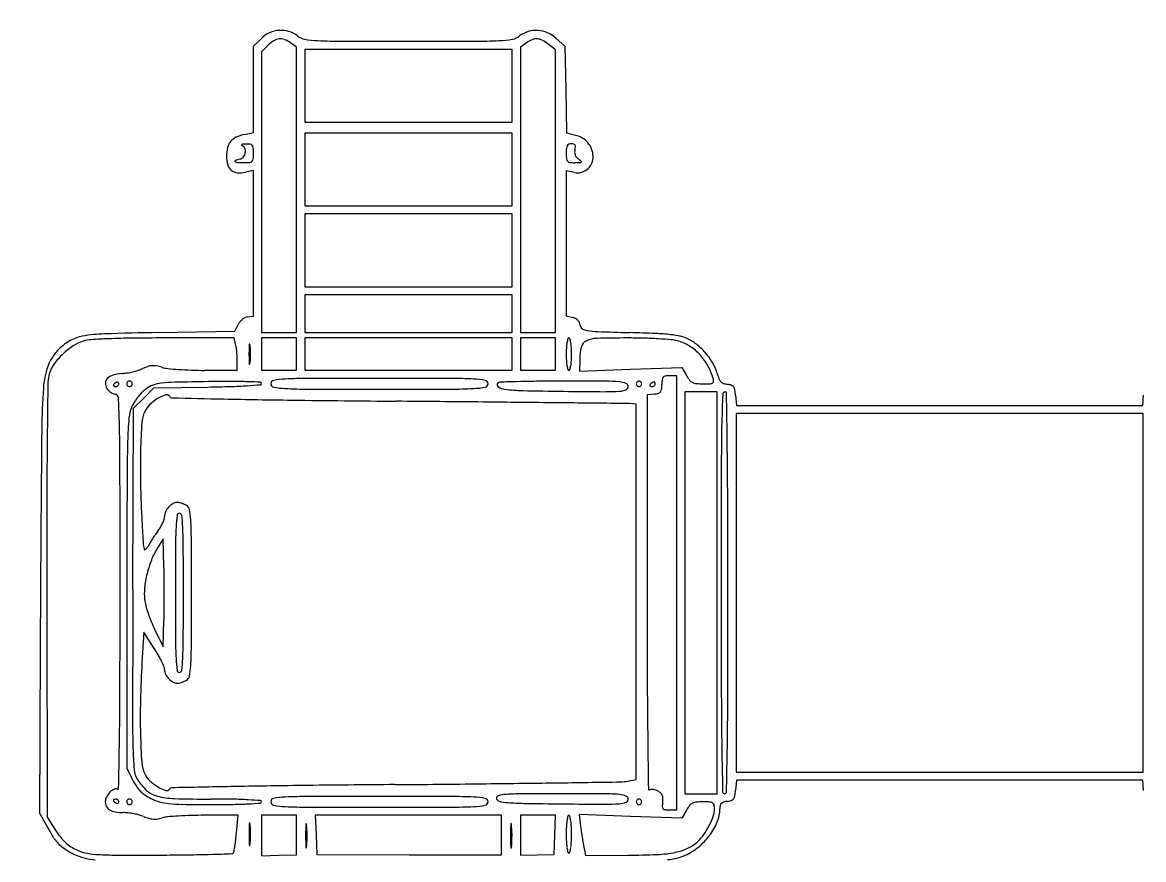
# Model space of a CAD drawing. Header units: metres. Extents: x -22 to 82, y -7 to 32.
# Drawn here: x 3.836 to 5.595, y 27.571 to 28.884 of the extents above; entities that cross this region are included whole.
import ezdxf

# ---------------------------------------------------------------- set-up
doc = ezdxf.new("R2010")
doc.units = ezdxf.units.M
doc.header["$LTSCALE"] = 2
doc.header["$MEASUREMENT"] = 0
doc.layers.add('ZSILUETAEDIFICIO', color=253, linetype='CONTINUOUS')
doc.layers.add('ZVEREDA', color=253, linetype='CONTINUOUS')

msp = doc.modelspace()

# ---------------------------------------------------------------- hatches: boundary and pattern name
at = {"layer": 'ZVEREDA'}
h = msp.add_hatch(dxfattribs=at)
h.set_pattern_fill('AR-SAND', color=256, scale=0.08)
h.set_pattern_definition([(37.5, (100.32176, 117.4582), (-0.00503947, 0.1541459), [0, -0.1216, 0, -0.136, 0, -0.13]), (7.5, (100.32176, 117.4582), (0.14158214, 0.22577169), [0, -0.0656, 0, -0.1096, 0, -0.042]), (327.5, (100.22336, 117.4582), (0.24913135, 0.00045272), [0, -0.04, 0, -0.144, 0, -0.188]), (317.5, (100.22336, 117.4582), (0.24049013, 0.07021405), [0, -0.02, 0, -0.0944, 0, -0.108])])
h.paths.add_polyline_path([(31.4583, 30.1), (-5.5805, 30.142), (-5.4962, 24.7096), (0.5054, 24.7146), (0.5054, 23.0251), (2.9054, 23.0251), (2.9058, 24.7146), (7.7058, 24.7146), (7.7058, 23.0252), (10.1053, 23.0252), (10.1058, 24.7146), (12.5056, 24.7146), (14.9058, 24.7146), (14.9058, 23.0251), (17.3055, 23.0251), (17.3059, 24.7146), (22.1055, 24.6346), (22.1055, 23.0246), (24.505, 23.0246), (24.505, 24.6341), (31.4583, 24.6146), (29.3056, 24.6146), (29.3056, 20.6109), (30.5057, 20.6133), (30.5057, 24.6146), (31.4583, 24.6146)])
h.paths.add_polyline_path([(3.275, 29.8475), (21.8512, 29.8475), (21.8512, 26.263), (3.275, 26.263)], flags=16)
edge = h.paths.add_edge_path(flags=0)
edge.add_line((4.1908, 28.4533), (4.1918, 28.4533))
edge.add_arc((4.0309, 28.4787), 0.1629, 351.0385, 357.366)
edge.add_arc((4.1126, 28.475), 0.0811, 344.5372, 357.3661, ccw=False)
edge = h.paths.add_edge_path(flags=0)
edge.add_arc((4.1295, 28.4836), 0.0424, 8.4462, 17.0428)
edge.add_arc((4.0485, 28.4688), 0.1245, 3.3255, 12.6571, ccw=False)
edge.add_arc((4.0097, 28.4665), 0.1634, 3.3255, 5.868)
edge.add_arc((4.0245, 28.468), 0.1486, 5.8679, 8.4462)
edge = h.paths.add_edge_path(flags=0)
edge.add_arc((4.1876, 27.7105), 0.00551, 0, 44.6492, ccw=False)
edge.add_line((4.1931, 27.7105), (4.1932, 27.7106))
edge.add_arc((4.0831, 27.7214), 0.1106, 354.3758, 357.7808)
edge.add_arc((4.0835, 27.7271), 0.1106, 354.846, 363.6004)
edge.add_arc((4.2651, 27.7157), 0.0736, 165.5855, 181.0366)
edge = h.paths.add_edge_path(flags=0)
edge.add_ellipse((4.1558, 27.5523), major_axis=(-0.0049, 0.5517), ratio=0.076457, start_angle=264.4117, end_angle=281.9146, ccw=False)
edge.add_arc((-177.0033, 27.2461), 181.2018, 0, 0.079936, ccw=False)
edge.add_line((4.1985, 27.2461), (4.2105, 27.659))
edge.add_ellipse((4.1869, 27.7778), major_axis=(0.0158, -0.1078), ratio=0.516109, start_angle=337.0553, end_angle=345.8043, ccw=False)
edge = h.paths.add_edge_path(flags=0)
edge.add_arc((387.038, 26.5735), 383.1771, 179.79628, 179.822716, ccw=False)
edge.add_arc((63.4766, 27.7239), 59.6136, 179.624227, 179.79628, ccw=False)
edge.add_arc((107.9127, 27.4325), 104.0507, 179.489221, 179.624227, ccw=False)
edge.add_arc((4.9088, 28.3258), 1.0432, 173.5744, 178.1176, ccw=False)
edge.add_arc((3.942, 28.4364), 0.0701, 136.944, 174.9431, ccw=False)
edge.add_arc((3.9396, 28.4449), 0.0627, 98.5726, 141.1717, ccw=False)
edge.add_arc((3.9718, 28.2741), 0.2365, 91.7834, 100.1162, ccw=False)
edge.add_arc((4.1614, 22.1858), 6.3277, 91.01273, 91.78342, ccw=False)
edge.add_line((4.0495, 28.5126), (4.1692, 28.5147))
edge.add_line((4.1692, 28.5147), (4.1798, 28.5304))
edge.add_arc((4.1908, 28.5249), 0.0124, 51.761, 153.6132, ccw=False)
edge.add_line((4.1985, 28.5347), (4.1985, 28.5364))
edge.add_arc((4.1933, 28.5159), 0.0211, 75.9141, 183.0668)
edge.add_line((4.1722, 28.5147), (4.0495, 28.5126))
edge.add_arc((4.1614, 22.1858), 6.3277, 91.01273, 91.78342)
edge.add_arc((3.9718, 28.2741), 0.2365, 91.7834, 100.1162)
edge.add_arc((3.9413, 28.4452), 0.0627, 100.1162, 120.5229)
edge.add_arc((3.9423, 28.4373), 0.0701, 117.9506, 158.4595)
edge.add_arc((4.0014, 28.4159), 0.133, 159.246, 175.8968)
edge.add_arc((4.9093, 28.3508), 1.0432, 175.8968, 179.4892)
edge.add_arc((107.9127, 27.4325), 104.0507, 179.489221, 179.624227)
edge.add_arc((63.4766, 27.7239), 59.6136, 179.624227, 179.79628)
edge.add_arc((387.038, 26.5735), 383.1771, 179.79628, 179.822716)
edge.add_line((3.8628, 27.7591), (3.8846, 27.7207))
edge.add_arc((3.9293, 27.7485), 0.0526, 211.8735, 222.0821)
edge.add_arc((3.9401, 27.7583), 0.0672, 222.0818, 230.2564)
edge.add_arc((3.9584, 27.7834), 0.0983, 231.4181, 254.9742)
edge.add_arc((3.9594, 27.7758), 0.0912, 253.174, 268.2173)
edge.add_arc((3.9686, 41.2492), 13.5646, 269.9489, 270.35325)
edge.add_arc((4.0495, 16.955), 10.7299, 89.50758, 89.98541, ccw=False)
edge.add_arc((4.1302, 27.5401), 0.1448, 64.1703, 85.4495, ccw=False)
edge.add_arc((4.1917, 27.6664), 0.00437, 1.4283, 68.3499, ccw=False)
edge.add_arc((4.1974, 27.677), 0.0106, 212.0429, 263.0773, ccw=False)
edge.add_arc((4.2006, 27.71), 0.0405, 231.8085, 252.485, ccw=False)
edge.add_arc((4.1618, 27.6626), 0.0209, 48.5314, 82.6306)
edge.add_arc((4.1193, 27.1331), 0.552, 85.311, 89.9948)
edge.add_arc((4.1184, 16.9552), 10.7299, 89.99478, 90.35325)
edge.add_arc((4.0738, 41.2495), 13.5646, 269.50474, 269.90909, ccw=False)
edge.add_arc((3.9566, 27.7766), 0.0912, 239.2648, 269.9489, ccw=False)
edge.add_arc((3.9401, 27.7583), 0.0672, 215.7669, 243.3781, ccw=False)
edge.add_line((3.8856, 27.719), (3.8628, 27.7591))
edge = h.paths.add_edge_path(flags=0)
edge.add_arc((3.9822, 27.7771), 0.00397, 57.0935, 128.0095, ccw=False)
edge.add_arc((3.9838, 27.7769), 0.00357, -36.3961, 80.5164, ccw=False)
edge.add_arc((3.985, 27.7756), 0.00181, 293.7972, 335.1241, ccw=False)
edge.add_arc((3.9849, 27.7759), 0.00219, 257.1682, 293.7965, ccw=False)
edge.add_arc((3.9855, 27.779), 0.00532, 238.2827, 257.1685, ccw=False)
edge.add_arc((3.9803, 27.7768), 0.00343, 99.0297, 315.498, ccw=False)
edge = h.paths.add_edge_path(flags=0)
edge.add_arc((4.0039, 27.7765), 0.0042, 179.5419, 270.4581)
edge.add_arc((4.0039, 27.7765), 0.0042, 269.35, 383.1232)
edge.add_arc((4.0039, 27.7767), 0.0042, 19.9641, 182.4789)
edge = h.paths.add_edge_path(flags=0)
edge.add_arc((3.9794, 28.4299), 0.000965, 125.0908, 237.6009)
edge.add_arc((3.996, 28.407), 0.0279, 127.8062, 268.779)
edge.add_line((3.9954, 28.3791), (4.0027, 28.3865))
edge.add_arc((4.1001, 28.3876), 0.0974, 166.3647, 180.7016, ccw=False)
edge.add_arc((3.9916, 28.42), 0.0168, 325.7976, 488.4775)
edge.add_arc((3.9953, 28.4523), 0.0238, 233.411, 272.5959)
edge.add_arc((3.987, 28.4251), 0.01, 20.1732, 145.4473)

# ---------------------------------------------------------------- linework, layer by layer
at = {"layer": 'ZSILUETAEDIFICIO'}
for p, q in [((4.1985, 28.847), (4.2109, 28.8594)), ((4.6732, 28.8594), (4.6871, 28.8471)), ((4.1985, 28.7793), (4.1985, 28.847)), ((4.2216, 28.8487), (4.2112, 28.8383)), ((4.2112, 28.8383), (4.2112, 28.6181)), ((4.2662, 28.8459), (4.2568, 28.8525)), ((4.2662, 28.6219), (4.2662, 28.8459)), ((4.4417, 28.8421), (4.2789, 28.8421)), ((4.2789, 28.8421), (4.2789, 28.785)), ((4.6046, 28.8421), (4.4417, 28.8421)), ((4.6046, 28.785), (4.6046, 28.8421)), ((4.6267, 28.8525), (4.6173, 28.8459)), ((4.6173, 28.8459), (4.6173, 28.6219)), ((4.6723, 28.8415), (4.6611, 28.8503)), ((4.6723, 28.6197), (4.6723, 28.8415)), ((4.6871, 28.8471), (4.6884, 28.7791)), ((4.2789, 28.785), (4.2789, 28.7279)), ((4.6046, 28.7279), (4.6046, 28.785)), ((4.1985, 28.7117), (4.1985, 28.7793)), ((4.6884, 28.7791), (4.6898, 28.7112)), ((4.2789, 28.7279), (4.4417, 28.7279)), ((4.4417, 28.7279), (4.6046, 28.7279)), ((4.1847, 28.7087), (4.1985, 28.7117)), ((4.4417, 28.711), (4.2789, 28.711)), ((4.2789, 28.711), (4.2789, 28.6539)), ((4.6046, 28.711), (4.4417, 28.711)), ((4.6046, 28.6539), (4.6046, 28.711)), ((4.6898, 28.7112), (4.7057, 28.7069)), ((4.1985, 28.6524), (4.1861, 28.6497)), ((4.1985, 28.5382), (4.1985, 28.6524)), ((4.2789, 28.6539), (4.2789, 28.5968)), ((4.6046, 28.5968), (4.6046, 28.6539)), ((4.702, 28.649), (4.6892, 28.6516)), ((4.6892, 28.6516), (4.6892, 28.5379)), ((4.2112, 28.6181), (4.2112, 28.398)), ((4.2662, 28.398), (4.2662, 28.6219)), ((4.6173, 28.6219), (4.6173, 28.398)), ((4.6723, 28.398), (4.6723, 28.6197)), ((4.2789, 28.5968), (4.4417, 28.5968)), ((4.4417, 28.5968), (4.6046, 28.5968)), ((4.4417, 28.5841), (4.2789, 28.5841)), ((4.2789, 28.5841), (4.2789, 28.527)), ((4.6046, 28.5841), (4.4417, 28.5841)), ((4.6046, 28.527), (4.6046, 28.5841)), ((4.1985, 28.4239), (4.1985, 28.5382)), ((4.6892, 28.5379), (4.6892, 28.4243)), ((4.2789, 28.527), (4.2789, 28.4699)), ((4.6046, 28.4699), (4.6046, 28.527)), ((4.2789, 28.4699), (4.4417, 28.4699)), ((4.4417, 28.4699), (4.6046, 28.4699)), ((4.4417, 28.4572), (4.2789, 28.4572)), ((4.2789, 28.4572), (4.2789, 28.4276)), ((4.6046, 28.4572), (4.4417, 28.4572)), ((4.6046, 28.4276), (4.6046, 28.4572)), ((4.1891, 28.4226), (4.1985, 28.4239)), ((4.2789, 28.4276), (4.2789, 28.398)), ((4.6046, 28.398), (4.6046, 28.4276)), ((4.6892, 28.4243), (4.6995, 28.4217)), ((4.0495, 28.398), (4.1692, 28.4001)), ((4.1692, 28.4001), (4.1744, 28.4107)), ((4.2112, 28.398), (4.2387, 28.398)), ((4.2387, 28.398), (4.2662, 28.398)), ((4.2789, 28.398), (4.4417, 28.398)), ((4.4417, 28.398), (4.6046, 28.398)), ((4.6173, 28.398), (4.6448, 28.398)), ((4.6448, 28.398), (4.6723, 28.398)), ((4.1679, 28.3895), (4.0578, 28.3895)), ((4.1704, 28.38), (4.1679, 28.3895)), ((4.2387, 28.3895), (4.2112, 28.3895)), ((4.2112, 28.3895), (4.2112, 28.3641)), ((4.2662, 28.3895), (4.2387, 28.3895)), ((4.2662, 28.3641), (4.2662, 28.3895)), ((4.4417, 28.3895), (4.2789, 28.3895)), ((4.2789, 28.3895), (4.2789, 28.3641)), ((4.6046, 28.3895), (4.4417, 28.3895)), ((4.6046, 28.3641), (4.6046, 28.3895)), ((4.6448, 28.3895), (4.6173, 28.3895)), ((4.6173, 28.3895), (4.6173, 28.3641)), ((4.6723, 28.3895), (4.6448, 28.3895)), ((4.6723, 28.3641), (4.6723, 28.3895)), ((4.2112, 28.3641), (4.2112, 28.3388)), ((4.2662, 28.3388), (4.2662, 28.3641)), ((4.2789, 28.3641), (4.2789, 28.3388)), ((4.6046, 28.3388), (4.6046, 28.3641)), ((4.6173, 28.3641), (4.6173, 28.3388)), ((4.6723, 28.3388), (4.6723, 28.3641)), ((4.1731, 28.3388), (4.1731, 28.3546)), ((4.7105, 28.3561), (4.7103, 28.3375)), ((4.7903, 28.3404), (4.8704, 28.3434)), ((4.8704, 28.3434), (4.878, 28.3305)), ((4.1218, 28.3388), (4.1731, 28.3388)), ((4.2112, 28.3388), (4.2387, 28.3388)), ((4.2387, 28.3388), (4.2662, 28.3388)), ((4.2789, 28.3388), (4.4417, 28.3388)), ((4.4417, 28.3388), (4.6046, 28.3388)), ((4.6173, 28.3388), (4.6448, 28.3388)), ((4.6448, 28.3388), (4.6723, 28.3388)), ((4.7103, 28.3375), (4.7903, 28.3404)), ((4.8626, 28.3303), (4.8509, 28.3303)), ((4.8626, 27.9898), (4.8626, 28.3303)), ((4.0262, 28.2953), (4.0421, 28.3113)), ((4.0421, 28.3113), (4.1266, 28.3126)), ((4.0103, 28.2794), (4.0262, 28.2953)), ((4.8277, 28.3015), (4.8161, 28.3001)), ((4.8161, 28.3001), (4.8161, 27.9893)), ((4.9007, 28.3049), (4.8753, 28.3049)), ((4.8753, 28.3049), (4.8753, 27.9898)), ((4.9261, 28.3049), (4.9007, 28.3049)), ((4.9261, 27.9898), (4.9261, 28.3049)), ((4.9549, 28.2996), (4.9562, 28.2838)), ((5.5939, 28.2838), (5.5952, 28.2996)), ((4.0092, 27.995), (4.0103, 28.2794)), ((4.7992, 28.2859), (4.7875, 28.2865)), ((4.7992, 27.9913), (4.7992, 28.2859)), ((4.9562, 28.2838), (5.275, 28.2838)), ((5.275, 28.2838), (5.5939, 28.2838)), ((5.275, 28.2711), (4.9557, 28.2711)), ((4.9557, 28.2711), (4.9557, 27.9898)), ((5.5944, 28.2711), (5.275, 28.2711)), ((5.5944, 27.9898), (5.5944, 28.2711)), ((4.0568, 28.0744), (4.0474, 28.0592)), ((4.058, 28.0308), (4.0568, 28.0744)), ((4.7992, 27.6968), (4.7992, 27.9913)), ((3.8742, 27.9789), (3.8749, 27.638)), ((3.9998, 27.9896), (3.9997, 27.7145)), ((4.8626, 27.6493), (4.8626, 27.9898)), ((4.8753, 27.9898), (4.8753, 27.6746)), ((4.9261, 27.6746), (4.9261, 27.9898)), ((4.9557, 27.9898), (4.9557, 27.7085)), ((5.5944, 27.7085), (5.5944, 27.9898)), ((4.0568, 27.9052), (4.058, 27.9462)), ((4.0262, 27.928), (4.0235, 27.8806)), ((4.0425, 27.9027), (4.0262, 27.928)), ((4.0433, 27.9327), (4.0568, 27.9052)), ((3.9997, 27.7145), (4.0092, 27.6956)), ((4.7854, 27.6943), (4.7992, 27.6968)), ((4.9562, 27.6958), (4.9549, 27.6799)), ((4.9557, 27.7085), (5.275, 27.7085)), ((5.275, 27.6958), (4.9562, 27.6958)), ((5.275, 27.7085), (5.5944, 27.7085)), ((5.5939, 27.6958), (5.275, 27.6958)), ((5.5952, 27.6799), (5.5939, 27.6958)), ((4.8753, 27.6746), (4.9007, 27.6746)), ((4.9007, 27.6746), (4.9261, 27.6746)), ((3.8846, 27.6061), (3.8628, 27.6445)), ((4.1743, 27.6408), (4.1219, 27.6408)), ((4.1718, 27.6131), (4.1743, 27.6408)), ((4.2387, 27.6408), (4.2112, 27.6408)), ((4.2112, 27.6408), (4.2112, 27.6092)), ((4.2662, 27.6408), (4.2387, 27.6408)), ((4.2662, 27.6099), (4.2662, 27.6408)), ((4.4415, 27.6408), (4.2954, 27.6408)), ((4.2954, 27.6408), (4.2967, 27.6101)), ((4.5877, 27.6408), (4.4415, 27.6408)), ((4.5877, 27.6097), (4.5877, 27.6408)), ((4.6449, 27.6408), (4.6173, 27.6408)), ((4.6173, 27.6408), (4.6173, 27.6095)), ((4.6726, 27.6408), (4.6449, 27.6408)), ((4.6714, 27.6101), (4.6726, 27.6408)), ((4.7899, 27.6392), (4.7094, 27.6421)), ((4.7094, 27.6421), (4.7117, 27.6235)), ((4.8704, 27.6362), (4.7899, 27.6392)), ((4.8506, 27.6493), (4.8626, 27.6493)), ((4.878, 27.6491), (4.8704, 27.6362)), ((3.8749, 27.638), (3.8876, 27.6175)), ((4.2112, 27.6092), (4.2112, 27.5775)), ((4.2662, 27.579), (4.2662, 27.6099)), ((4.2967, 27.6101), (4.2979, 27.5795)), ((4.5877, 27.5786), (4.5877, 27.6097)), ((4.6173, 27.6095), (4.6173, 27.5781)), ((4.6701, 27.5795), (4.6714, 27.6101)), ((4.7168, 27.5914), (4.7197, 27.578)), ((4.2112, 27.5775), (4.2387, 27.5782)), ((4.2387, 27.5782), (4.2662, 27.579)), ((4.2979, 27.5795), (4.4428, 27.579)), ((4.4428, 27.579), (4.5877, 27.5786)), ((4.6173, 27.5781), (4.6437, 27.5788)), ((4.6437, 27.5788), (4.6701, 27.5795)), ((4.7197, 27.578), (4.7858, 27.5783))]:
    msp.add_line(p, q, dxfattribs=at)
for centre, radius, start, end in [((4.2416, 28.8282), 0.0439, 93.9553, 114.3249), ((4.2416, 28.8289), 0.0431, 73.3944, 93.9555), ((4.6416, 28.8292), 0.0427, 86.1223, 106.6106), ((4.6414, 28.8262), 0.0457, 66.3954, 86.1223), ((4.2413, 28.829), 0.043, 114.325, 134.9999), ((4.2567, 28.8136), 0.0497, 122.014, 135.0003), ((4.2408, 28.8389), 0.0197, 96.1569, 122.0138), ((4.2407, 28.8399), 0.0187, 69.4392, 96.1569), ((4.2323, 28.8175), 0.0426, 54.9917, 69.4393), ((4.2423, 28.8315), 0.0404, 51.8114, 73.3944), ((4.2829, 28.883), 0.0251, 231.8115, 260.4097), ((4.3079, 29.0314), 0.1757, 260.4097, 267.2227), ((4.341, 29.7125), 0.8575, 267.2226, 269.8015), ((4.4417, 58.7921), 29.9372, 269.80153, 270.00001), ((4.4417, 58.7921), 29.9372, 269.99999, 270.19847), ((4.5425, 29.7125), 0.8575, 270.1985, 272.7774), ((4.5755, 29.0314), 0.1757, 272.7773, 279.5903), ((4.6006, 28.883), 0.0251, 279.5903, 308.1885), ((4.6408, 28.8319), 0.0399, 106.6105, 128.1885), ((4.6524, 28.8158), 0.0448, 111.921, 125.0085), ((4.6425, 28.8404), 0.0183, 86.3746, 111.9207), ((4.6423, 28.8384), 0.0203, 62.4103, 86.3751), ((4.6237, 28.8027), 0.0605, 51.8113, 62.4099), ((4.6392, 28.8213), 0.0511, 48.2428, 66.3954), ((4.1803, 28.6829), 0.0232, 140.1527, 166.8801), ((4.1811, 28.6823), 0.0241, 114.0945, 140.1525), ((4.1988, 28.6427), 0.0675, 101.9989, 114.0943), ((4.6966, 28.673), 0.035, 36.0745, 74.9293), ((4.2163, 28.6745), 0.0601, 166.8798, 179.9999), ((4.1804, 28.6923), 0.000663, 111.2484, 194.233), ((4.181, 28.6924), 0.00121, 194.2355, 248.026), ((4.1836, 28.6841), 0.00946, 95.641, 111.2512), ((4.1776, 28.6841), 0.00778, 22.7549, 68.0255), ((4.1886, 28.6339), 0.0598, 91.6441, 95.64), ((4.1713, 28.6824), 0.0145, 322.5679, 351.5493), ((4.173, 28.6821), 0.0128, 351.5491, 22.7548), ((4.1881, 28.651), 0.0427, 82.7719, 91.6442), ((4.1929, 28.6886), 0.00484, 38.7939, 82.7722), ((4.1912, 28.6873), 0.00696, 4.7125, 38.7941), ((4.0939, 28.6793), 0.1046, 360, 4.7122), ((4.0955, 28.6793), 0.103, 354.989, 0), ((4.772, 28.6793), 0.0829, 174.7559, 179.9999), ((4.7921, 28.6793), 0.1029, 180.0001, 184.9254), ((4.7004, 28.6858), 0.0109, 151.4239, 174.7561), ((4.6952, 28.6887), 0.00496, 112.4317, 151.4238), ((4.6972, 28.6837), 0.0104, 89.9998, 112.4314), ((4.6972, 28.6783), 0.0158, 76.0746, 90), ((4.7002, 28.6904), 0.00335, 32.0214, 76.0753), ((4.7186, 28.6809), 0.0162, 165.3455, 180.7278), ((4.7143, 28.6808), 0.0119, 180.7272, 200.1567), ((4.676, 28.692), 0.0278, 345.3445, 354.7282), ((4.6994, 28.6899), 0.0043, 354.7284, 32.0205), ((4.6974, 28.6737), 0.034, 356.326, 36.0746), ((4.207, 28.6745), 0.0508, 180, 195.4093), ((4.1744, 28.6656), 0.017, 195.4094, 230.2659), ((4.1702, 28.6667), 0.000979, 109.5931, 229.3096), ((4.173, 28.67), 0.00528, 229.3103, 267.7978), ((4.2004, 28.5819), 0.091, 104.6551, 109.5934), ((4.1837, 28.9484), 0.2839, 267.7975, 270.0001), ((4.1748, 28.6797), 0.0101, 284.6547, 322.5674), ((4.1837, 28.7675), 0.103, 270, 275.011), ((4.1922, 28.6708), 0.00595, 275.0109, 315.0001), ((4.1922, 28.6708), 0.00595, 314.9999, 354.9891), ((4.6959, 28.671), 0.00638, 184.9251, 222.3569), ((4.6953, 28.6704), 0.00555, 222.3574, 263.7014), ((4.7027, 28.7372), 0.0728, 263.701, 269.9999), ((4.7027, 29.0064), 0.3419, 270.0002, 271.3954), ((4.7145, 28.6809), 0.0121, 200.1566, 219.3185), ((4.7188, 28.6844), 0.0176, 219.3183, 233.8247), ((4.6591, 28.6028), 0.0835, 49.971, 53.825), ((4.7109, 28.6673), 0.00269, 271.3953, 315.1317), ((4.7122, 28.666), 0.00092, 315.1321, 49.9714), ((4.7069, 28.6731), 0.0245, 307.4045, 356.3261), ((4.174, 28.6651), 0.0164, 230.2657, 265.9717), ((4.1761, 28.695), 0.0464, 265.9719, 282.3877), ((4.7068, 28.6732), 0.0246, 258.6901, 307.4045), ((4.1934, 28.4013), 0.0211, 140.1603, 153.6132), ((4.1983, 28.3972), 0.0275, 129.1336, 140.16), ((4.1968, 28.399), 0.0252, 117.6869, 129.1343), ((4.1908, 28.4104), 0.0124, 98.1727, 117.6864), ((4.695, 28.4039), 0.0183, 61.1906, 75.9104), ((4.6967, 28.407), 0.0148, 43.8927, 61.1911), ((4.6974, 28.4077), 0.0138, 25.8928, 43.8924), ((4.6973, 28.4076), 0.014, 8.0837, 25.8929), ((3.9718, 28.1595), 0.2365, 91.7834, 100.1162), ((4.1614, 22.0713), 6.3277, 91.01268, 91.78342), ((4.7191, 28.4107), 0.00808, 188.0839, 235.7842), ((4.725, 28.4194), 0.0185, 235.7838, 261.4461), ((4.7439, 28.5452), 0.1458, 261.4462, 267.9888), ((4.9907, 35.5738), 7.1787, 267.98881, 268.38644), ((4.7076, 25.5222), 2.8769, 87.568, 88.3865), ((4.8145, 28.0395), 0.3573, 83.764, 87.5679), ((3.952, 28.3124), 0.0838, 120.523, 136.9442), ((3.9413, 28.3306), 0.0627, 100.1162, 120.5229), ((3.9482, 28.3276), 0.0595, 106.6786, 123.4489), ((3.9473, 28.3308), 0.0561, 93.7842, 106.6786), ((4.0126, 27.3434), 1.0457, 92.2503, 93.7842), ((4.026, 27.003), 1.3863, 90.7041, 92.2503), ((4.0578, 24.4093), 3.9802, 90, 90.7041), ((4.1295, 28.369), 0.0424, 8.4458, 15.0019), ((4.2454, 28.3729), 0.0539, 172.9261, 178.8132), ((4.1922, 28.3795), 0.000316, 31.8511, 172.9252), ((4.1888, 28.3773), 0.00435, 7.0743, 31.8519), ((4.7689, 28.369), 0.0796, 170.5376, 176.4671), ((4.7546, 28.3714), 0.0651, 165.0229, 170.5379), ((4.6934, 28.3878), 0.00173, 89.9999, 165.0227), ((4.6934, 28.3878), 0.00173, 14.9773, 90.0001), ((4.6322, 28.3714), 0.0651, 9.4621, 14.9771), ((4.6179, 28.369), 0.0796, 3.5329, 9.4624), ((4.7265, 28.3723), 0.0139, 114.1893, 165.6576), ((4.7389, 28.3447), 0.0442, 91.6646, 114.1894), ((4.7842, 26.7844), 1.6051, 89.9785, 91.6645), ((4.7844, 27.3908), 0.9987, 88.5288, 89.9786), ((4.7897, 27.596), 0.7934, 86.8061, 88.5288), ((4.7917, 27.6313), 0.758, 85.2874, 86.806), ((4.8384, 28.2582), 0.1373, 77.1263, 83.7641), ((4.8497, 28.3354), 0.0516, 74.4786, 85.2876), ((4.8437, 28.3138), 0.074, 58.856, 74.4786), ((4.8571, 28.3402), 0.0533, 63.6654, 77.1263), ((4.8482, 28.3222), 0.0732, 50.0518, 63.6655), ((4.8242, 28.2936), 0.1106, 40.0584, 50.0518), ((3.942, 28.3218), 0.0701, 136.944, 160.999), ((3.9789, 28.2805), 0.1156, 133.5127, 143.6324), ((3.9803, 28.279), 0.1177, 123.4487, 133.5125), ((4.0245, 28.3534), 0.1486, 5.8679, 8.4461), ((4.0097, 28.3519), 0.1634, 3.3257, 5.868), ((4.0485, 28.3542), 0.1245, 0.2087, 3.3258), ((4.6671, 28.3641), 0.4757, 178.8129, 179.9998), ((4.6671, 28.3641), 0.4757, 180.0002, 181.1871), ((4.1126, 28.3679), 0.0811, 2.6344, 7.0743), ((4.0309, 28.3641), 0.1629, 359.9999, 2.634), ((4.0309, 28.3641), 0.1629, 357.366, 0.0001), ((4.8482, 28.3641), 0.159, 176.4673, 180.0001), ((4.8482, 28.3641), 0.159, 179.9999, 183.5327), ((4.5386, 28.3641), 0.159, 359.9999, 3.5327), ((4.5386, 28.3641), 0.159, 356.4673, 0.0001), ((4.792, 28.3555), 0.0816, 165.6578, 179.5861), ((4.8412, 28.3096), 0.0789, 43.9698, 58.856), ((4.8367, 28.3053), 0.0851, 29.6792, 43.9697), ((4.8259, 28.295), 0.1085, 29.9807, 40.0585), ((4.0014, 28.3013), 0.133, 160.9991, 175.897), ((3.9272, 28.3186), 0.0514, 143.6322, 162.1801), ((4.0551, 28.2759), 0.0723, 108.043, 114.891), ((4.041, 28.3192), 0.0269, 93.6951, 108.0431), ((4.041, 28.3182), 0.0278, 79.6458, 93.6947), ((4.0315, 28.2659), 0.081, 73.3216, 79.6462), ((4.0691, 28.3915), 0.0501, 253.3212, 263.9866), ((4.2454, 28.3554), 0.0539, 181.1868, 187.0739), ((4.1922, 28.3488), 0.000316, 187.0748, 328.1489), ((4.1888, 28.3509), 0.00435, 328.1481, 352.9257), ((4.1126, 28.3604), 0.0811, 352.9257, 357.3656), ((4.7689, 28.3592), 0.0796, 183.5329, 189.4624), ((4.7546, 28.3569), 0.0651, 189.4621, 194.9771), ((4.6322, 28.3569), 0.0651, 345.0229, 350.5379), ((4.6179, 28.3592), 0.0796, 350.5376, 356.4671), ((4.8226, 28.2972), 0.1014, 17.1437, 29.6792), ((4.8639, 28.3169), 0.0646, 15.1301, 29.9807), ((3.9248, 28.3193), 0.0489, 162.1803, 179.0534), ((3.9766, 28.3186), 0.0106, 135.2383, 179.1375), ((3.9835, 28.3117), 0.0203, 106.019, 135.238), ((3.996, 28.2684), 0.0653, 93.7783, 106.019), ((3.9863, 28.4152), 0.0817, 273.7783, 279.5498), ((3.977, 28.47), 0.1373, 279.5499, 283.4619), ((3.9783, 28.4649), 0.1321, 283.4615, 287.4095), ((4.001, 28.3925), 0.0561, 287.4097, 294.891), ((4.1155, 28.8319), 0.493, 263.9869, 265.9771), ((4.1191, 28.8829), 0.5441, 265.9768, 268.0932), ((4.1218, 28.964), 0.6253, 268.0933, 270.0001), ((4.2868, 27.5453), 0.7807, 90.1569, 92.8422), ((4.3961, -12.3599), 40.686, 89.99996, 90.15695), ((4.3961, -12.3599), 40.686, 89.84305, 90.00004), ((4.5054, 27.5453), 0.7807, 87.1578, 89.8431), ((4.6934, 28.3405), 0.00173, 194.9773, 270.0001), ((4.6934, 28.3405), 0.00173, 269.9999, 345.0227), ((4.8463, 28.3237), 0.00669, 139.7638, 174.4201), ((4.8452, 28.3246), 0.00526, 98.783, 139.7634), ((4.8509, 28.2877), 0.0426, 90.0002, 98.7835), ((4.9262, 28.359), 0.0561, 210.5711, 219.2606), ((4.8951, 28.3196), 0.0255, 4.6137, 17.1437), ((4.9976, 28.353), 0.0739, 195.1302, 201.6991), ((4.943, 28.3313), 0.0152, 201.6991, 222.9639), ((4.9093, 28.2362), 1.0432, 175.8969, 179.4892), ((18.7874, 28.0738), 14.9135, 179.05339, 179.35156), ((3.9816, 28.3185), 0.0156, 179.1373, 212.0821), ((3.9816, 28.3185), 0.0156, 212.0819, 225.9121), ((3.9801, 28.3152), 0.00157, 145.4464, 179.9993), ((3.9795, 28.3152), 0.000965, 179.9992, 227.6475), ((3.987, 28.3105), 0.01, 136.6421, 145.4473), ((3.9812, 28.3171), 0.00343, 227.6483, 246.2033), ((3.9893, 28.3084), 0.013, 128.4778, 136.642), ((3.9821, 28.3192), 0.0058, 246.2027, 260.3412), ((3.9916, 28.3054), 0.0168, 121.7174, 128.4775), ((3.9828, 28.323), 0.00965, 260.3424, 270.0006), ((3.9856, 28.3152), 0.00532, 102.8315, 121.7173), ((3.9828, 28.3173), 0.00397, 270.0002, 293.9885), ((3.9849, 28.3182), 0.00219, 66.2035, 102.8318), ((3.9826, 28.3176), 0.00429, 293.9884, 316.6418), ((3.985, 28.3186), 0.00181, 24.8759, 66.2028), ((3.9825, 28.3178), 0.0045, 316.6421, 338.6719), ((3.9834, 28.3179), 0.00357, 359.9999, 24.8763), ((3.9823, 28.3179), 0.0047, 338.6717, 0), ((4.0039, 28.3176), 0.0042, 157.3753, 179.9994), ((4.0039, 28.3176), 0.0042, 180.0006, 202.6247), ((4.0039, 28.3176), 0.00426, 135.0008, 157.3768), ((4.0039, 28.3176), 0.00426, 202.6232, 224.9992), ((4.0039, 28.3176), 0.00426, 112.6232, 134.9992), ((4.0039, 28.3176), 0.00426, 225.0008, 247.3768), ((4.0039, 28.3176), 0.0042, 90.0006, 112.6247), ((4.0039, 28.3176), 0.0042, 247.3753, 269.9994), ((4.0039, 28.3176), 0.0042, 67.3753, 89.9994), ((4.0039, 28.3176), 0.0042, 270.0006, 292.6247), ((4.0039, 28.3176), 0.00426, 45.0008, 67.3768), ((4.0039, 28.3176), 0.00426, 292.6232, 314.9992), ((4.0039, 28.3176), 0.00426, 22.6232, 44.9992), ((4.0039, 28.3176), 0.00426, 315.0008, 337.3768), ((4.0039, 28.3176), 0.0042, 0.0006, 22.6247), ((4.0039, 28.3176), 0.0042, 337.3753, 359.9994), ((4.0564, 28.2724), 0.0457, 125.4972, 135.4444), ((4.0573, 28.2711), 0.0472, 110.1883, 125.4972), ((4.0602, 28.2631), 0.0558, 96.6847, 110.1883), ((4.0804, 28.0912), 0.2289, 91.3784, 96.6849), ((4.2251, 22.0784), 6.2434, 90.89422, 91.37848), ((4.09, 30.6886), 2.3763, 270.8838, 271.74), ((4.1674, 25.7753), 2.546, 90.0848, 90.8942), ((4.1391, 29.0716), 0.7586, 271.7399, 273.7452), ((4.1647, 27.6098), 0.7115, 87.9942, 90.0847), ((4.0985, 29.692), 1.3803, 273.7454, 274.6083), ((4.1499, 27.1879), 1.1337, 86.9932, 87.994), ((4.2092, 28.3181), 0.00193, 0.0003, 86.9935), ((4.2092, 28.3181), 0.00194, 274.6078, 359.9998), ((4.231, 28.3176), 0.00533, 100.5251, 179.9999), ((4.231, 28.3176), 0.00533, 180.0001, 259.4749), ((4.2548, 28.1899), 0.1353, 92.8421, 100.5251), ((4.2548, 28.4454), 0.1353, 259.4749, 267.1579), ((4.2868, 29.09), 0.7807, 267.1578, 269.8431), ((4.3961, 68.9951), 40.686, 269.84305, 270.00004), ((4.3961, 68.9951), 40.686, 269.99996, 270.15695), ((4.5054, 29.09), 0.7807, 270.1569, 272.8422), ((4.5374, 28.1899), 0.1353, 79.4748, 87.1578), ((4.5374, 28.4454), 0.1353, 272.8422, 280.5252), ((4.5612, 28.3176), 0.00533, 0.0001, 79.4749), ((4.5612, 28.3176), 0.00533, 280.5251, 359.9999), ((4.5846, 28.3162), 0.00384, 134.9999, 236.2112), ((4.5848, 28.3161), 0.00404, 91.8463, 134.9996), ((4.5962, 28.3334), 0.0246, 236.2114, 262.7423), ((4.8066, 21.4364), 6.8873, 91.60598, 91.84685), ((4.6273, 28.5778), 0.2709, 262.7423, 268.683), ((4.6676, 26.3952), 1.9265, 90.6184, 91.606), ((4.6856, 24.7226), 3.5993, 90, 90.6186), ((4.6857, 15.1579), 13.1639, 89.7161, 90.00006), ((4.7495, 28.0443), 0.2774, 85.1607, 89.716), ((4.7699, 28.2854), 0.0354, 68.1741, 85.1609), ((4.7703, 28.341), 0.0351, 274.1417, 291.2782), ((4.7811, 28.3133), 0.00536, 0.0001, 68.1739), ((4.7812, 28.3133), 0.00531, 291.2783, 0.0002), ((4.8034, 28.3176), 0.0042, 157.3753, 179.9994), ((4.8034, 28.3176), 0.0042, 180.0006, 202.6247), ((4.8034, 28.3176), 0.00426, 135.0008, 157.3768), ((4.8034, 28.3176), 0.00426, 202.6232, 224.9992), ((4.8034, 28.3176), 0.00426, 112.6232, 134.9992), ((4.8034, 28.3176), 0.00426, 225.0008, 247.3768), ((4.8034, 28.3176), 0.0042, 90.0006, 112.6247), ((4.8034, 28.3176), 0.0042, 247.3753, 269.9994), ((4.8034, 28.3176), 0.0042, 67.3753, 89.9994), ((4.8034, 28.3176), 0.0042, 270.0006, 292.6247), ((4.8034, 28.3176), 0.00426, 45.0008, 67.3768), ((4.8034, 28.3176), 0.00426, 292.6232, 314.9992), ((4.8034, 28.3176), 0.00426, 22.6232, 44.9992), ((4.8034, 28.3176), 0.00426, 315.0008, 337.3768), ((4.8034, 28.3176), 0.0042, 0.0006, 22.6247), ((4.8034, 28.3176), 0.0042, 337.3753, 359.9994), ((4.8219, 28.3152), 0.00157, 145.4464, 179.9993), ((4.8213, 28.3152), 0.000965, 179.9992, 227.6475), ((4.8288, 28.3105), 0.01, 136.6421, 145.4473), ((4.8229, 28.3171), 0.00343, 227.6483, 246.2033), ((4.831, 28.3084), 0.013, 128.4778, 136.642), ((4.8239, 28.3192), 0.0058, 246.2027, 260.3412), ((4.8334, 28.3054), 0.0168, 121.7174, 128.4775), ((4.8245, 28.323), 0.00965, 260.3424, 270.0006), ((4.8273, 28.3152), 0.00532, 102.8315, 121.7173), ((4.8245, 28.3173), 0.00397, 270.0002, 293.9885), ((4.8244, 28.3176), 0.00429, 293.9884, 316.6418), ((4.8266, 28.3182), 0.00219, 66.2035, 102.8318), ((4.8268, 28.3186), 0.00181, 24.8759, 66.2028), ((4.8242, 28.3178), 0.0045, 316.6421, 338.6719), ((4.8252, 28.3179), 0.00357, 359.9999, 24.8763), ((4.8241, 28.3179), 0.0047, 338.6717, 0), ((4.8309, 28.3099), 0.008, 322.4621, 353.6059), ((4.773, 28.3164), 0.0663, 353.6062, 0.1705), ((4.9169, 28.3168), 0.0776, 174.4199, 180.1703), ((4.8937, 28.3324), 0.014, 219.2603, 243.661), ((4.8952, 28.3356), 0.0176, 243.661, 264.6253), ((4.904, 28.4285), 0.1109, 264.6251, 269.9999), ((4.904, 28.5982), 0.2806, 270.0001, 272.2905), ((4.9149, 28.326), 0.00822, 272.2902, 301.5971), ((4.9177, 28.3214), 0.00282, 301.5978, 4.6143), ((4.9397, 28.3282), 0.0106, 222.9635, 249.6735), ((4.945, 28.3425), 0.0258, 249.6736, 263.4279), ((4.9384, 28.2852), 0.0318, 71.8692, 83.4281), ((4.946, 28.3087), 0.00713, 36.7878, 71.8696), ((4.9432, 28.3065), 0.0107, 10.089, 36.7873), ((4.8604, 28.2918), 0.0948, 4.7313, 10.0893), ((3.9878, 28.3249), 0.0245, 225.9125, 235.781), ((3.9875, 28.3243), 0.0239, 235.7808, 245.7561), ((3.983, 28.3145), 0.0131, 245.7562, 261.4071), ((3.9802, 28.2954), 0.00623, 3.5857, 81.4068), ((2.9726, 28.2323), 1.0158, 1.4767, 3.586), ((4.0934, 28.2363), 0.0974, 141.1897, 146.8975), ((4.0916, 28.2377), 0.0952, 135.4443, 141.1899), ((4.0883, 28.23), 0.076, 121.998, 133.9606), ((4.0799, 28.2434), 0.0601, 109.0454, 121.9981), ((4.062, 28.2952), 0.00531, 32.8982, 109.0458), ((4.071, 28.301), 0.00535, 212.8975, 268.6234), ((5.0372, 68.5202), 40.2361, 268.62374, 268.73925), ((4.3852, 38.8915), 10.6002, 268.73925, 269.31565), ((4.9272, 84.272), 55.984, 269.3157, 269.4837), ((2.1324, -225.8804), 254.181, 89.453023, 89.483734), ((4.7431, 33.6144), 5.3088, 268.6831, 269.3652), ((4.8393, 42.2989), 13.9939, 269.36516, 269.63743), ((4.7525, 28.5873), 0.282, 269.6374, 274.1416), ((4.8234, 28.3388), 0.0376, 276.5635, 286.3519), ((4.8322, 28.3089), 0.00643, 286.3523, 322.4626), ((7.1023, 28.2146), 2.1693, 177.726, 178.8577), ((4.939, 28.3005), 0.00439, 90.0002, 177.7261), ((4.939, 28.3031), 0.00182, 0.7761, 90.0001), ((-84.2326, 27.0954), 89.1816, 0.722562, 0.775961), ((4.0576, 28.2594), 0.0547, 155.575, 175.3213), ((4.0584, 28.2591), 0.0556, 146.8979, 155.5752), ((4.0703, 28.2534), 0.0472, 154.1585, 176.285), ((4.0617, 28.2575), 0.0377, 133.9608, 154.1585), ((3.252, -108.6047), 136.8999, 89.404215, 89.453031), ((-1.6876, -583.6865), 612.0074, 89.3946466, 89.4042723), ((4.7761, 28.0682), 0.2186, 86.9924, 89.3944), ((1.1658, 28.1857), 2.8231, 0.0887, 1.4767), ((4.6818, 28.2084), 0.6811, 175.3214, 178.4395), ((5.0832, 28.1876), 1.0623, 176.2849, 178.5927), ((8.9715, 28.1773), 4.039, 178.8576, 179.9237), ((107.9127, 27.3179), 104.0507, 179.489221, 179.62421), ((14.3071, 28.1245), 10.4329, 179.35162, 179.93076), ((6.7037, 28.1533), 2.7037, 178.4394, 179.8576), ((-6.4028, 28.0769), 11.3456, 0.22162, 0.72262), ((5.1465, 28.186), 1.1256, 178.5927, 181.2894), ((-125.156, 27.9901), 129.1451, 0.000033, 0.088727), ((161.6913, 27.9741), 156.7589, 179.92374, 180.000058), ((83.3146, 27.9629), 79.3148, 179.8576, 179.980671), ((5.946, 28.204), 1.9253, 181.2895, 183.0935), ((54.0039, 28.0765), 50.1298, 179.93074, 180.11156), ((4.0773, 28.1094), 0.0184, 155.631, 180.0001), ((4.0871, 28.1049), 0.0292, 138.4218, 155.6306), ((4.0857, 28.1062), 0.0272, 120.6193, 138.4224), ((4.0785, 28.1183), 0.0132, 89.9999, 120.6191), ((4.0785, 28.1166), 0.0149, 78.3524, 90.0002), ((4.0822, 28.1109), 0.0037, 90.0003, 173.3084), ((4.0726, 28.0877), 0.0444, 73.1991, 78.3519), ((4.0822, 28.1109), 0.0037, 6.6916, 89.9997), ((4.0713, 28.0836), 0.0487, 68.1634, 73.1998), ((4.076, 28.0954), 0.036, 61.8446, 68.1625), ((4.0885, 28.1186), 0.00964, 11.7762, 61.845), ((3.9894, 28.0979), 0.1109, 3.4097, 11.7762), ((-28.9326, 27.9898), 33.8755, 359.99999, 0.22161), ((8.3979, 28.3366), 4.3807, 183.0936, 183.5192), ((3.9974, 28.1259), 0.0644, 329.4162, 335.6157), ((4.0057, 28.1221), 0.0552, 335.6155, 342.0534), ((4.045, 28.1094), 0.0139, 342.0536, 0.0002), ((4.3593, 28.0784), 0.2827, 173.3079, 177.0891), ((3.8051, 28.0784), 0.2827, 2.9109, 6.6921), ((3.543, 28.0714), 0.558, 0.2382, 3.4097), ((4.2668, 27.9288), 0.2696, 145.4778, 147.2528), ((4.174, 27.9926), 0.1569, 142.8161, 145.4779), ((4.0018, 28.1233), 0.0592, 322.8162, 329.4162), ((4.7928, 28.0563), 0.7168, 177.0891, 179.679), ((3.3715, 28.0563), 0.7168, 0.321, 2.9109), ((4.0783, 28.0709), 0.053, 183.5192, 193.4851), ((4.0205, 28.0684), 0.0136, 308.8162, 332.5069), ((4.1276, 28.0126), 0.1071, 149.0404, 152.5075), ((4.2587, 27.934), 0.2599, 147.2527, 149.0401), ((-16.0654, 27.9898), 20.1667, 359.99997, 0.23832), ((4.0282, 28.0589), 0.00147, 193.4855, 308.817), ((4.1415, 28.0007), 0.1109, 148.1216, 158.6261), ((16.664, 27.9898), 12.5881, 179.67897, 180.00005), ((-8.4996, 27.9898), 12.5881, 359.99995, 0.32103), ((4.2008, 27.9775), 0.1745, 158.626, 166.103), ((2.9126, 27.9991), 1.1458, 0.6042, 1.5877), ((4.1939, 27.9792), 0.1674, 166.103, 173.6876), ((1.8613, 27.988), 2.1972, 0, 0.6042), ((63.4766, 27.6094), 59.6136, 179.624197, 179.796314), ((107.4419, 27.5981), 103.4334, 179.780164, 179.882151), ((4.1076, 27.9887), 0.0805, 173.6876, 186.7966), ((-44.6198, 27.9902), 48.6089, 359.82445, 0.00001), ((4.0904, 27.9867), 0.0633, 186.7967, 195.2993), ((1.8902, 27.988), 2.1683, 359.3943, 0.0001), ((16.664, 27.9898), 12.5881, 179.99995, 180.32103), ((-8.4996, 27.9898), 12.5881, 359.67897, 0.00005), ((-16.0654, 27.9898), 20.1667, 359.76168, 0.00003), ((41.8174, 27.9893), 37.0014, 180.00001, 180.20857), ((60.2283, 27.974), 55.2959, 180.00004, 180.15978), ((-56.4907, 27.9898), 61.4336, 359.848522, 0.000012), ((4.2389, 28.0273), 0.2172, 195.2995, 198.6952), ((4.2601, 28.0345), 0.2396, 198.695, 202.0335), ((3.0595, 27.9756), 0.999, 358.313, 359.3943), ((4.2081, 28.0134), 0.1835, 202.0335, 206.1114), ((4.7928, 27.9233), 0.7168, 180.321, 182.9109), ((3.3715, 27.9233), 0.7168, 357.0891, 359.679), ((3.543, 27.9082), 0.558, 356.5903, 359.7618), ((3.8517, 27.7794), 0.2272, 29.8408, 32.8759), ((3.8972, 27.8055), 0.1748, 26.1454, 29.8407), ((4.3593, 27.9012), 0.2827, 182.9109, 186.6921), ((3.8051, 27.9012), 0.2827, 353.3079, 357.0891), ((5.7387, 27.7825), 1.718, 176.7239, 178.7054), ((3.911, 27.8122), 0.1594, 22.7667, 26.1453), ((4.0472, 27.8694), 0.0117, 0.0001, 22.7669), ((4.0752, 27.8694), 0.0163, 180.0002, 206.0422), ((4.0822, 27.8687), 0.0037, 186.6916, 269.9997), ((4.0822, 27.8687), 0.0037, 270.0003, 353.3084), ((3.9894, 27.8816), 0.1109, 348.2238, 356.5903), ((4.0873, 27.8753), 0.0298, 206.0419, 222.6293), ((4.0864, 27.8744), 0.0285, 222.6293, 239.5607), ((4.0713, 27.896), 0.0487, 286.8002, 291.8366), ((4.076, 27.8842), 0.036, 291.8375, 298.1554), ((4.0885, 27.861), 0.00964, 298.155, 348.2238), ((14.5931, 27.8902), 9.7768, 180.20859, 180.76985), ((-3.4054, 27.8639), 7.3943, 359.11906, 359.82448), ((4.0785, 27.8611), 0.013, 239.5611, 270.0002), ((4.0785, 27.8629), 0.0149, 269.9998, 281.6476), ((4.0726, 27.8918), 0.0444, 281.6481, 286.8009), ((387.038, 26.4589), 383.1771, 179.796285, 179.822716), ((5.1567, 27.7956), 1.1359, 178.7054, 181.4071), ((10.5928, 27.8355), 5.6602, 180.1599, 181.0122), ((-1.3285, 27.8439), 6.2713, 359.03879, 359.84849), ((6.4072, 27.806), 2.3986, 179.8822, 181.4147), ((5.1405, 27.7952), 1.1197, 181.4072, 183.6607), ((-18.0121, 28.0885), 22.0027, 358.94525, 359.11898), ((4.5318, 27.7596), 0.5226, 181.4146, 185.1717), ((54.668, 28.4286), 49.8554, 180.76978, 180.85802), ((15.9337, 27.9299), 11.0019, 181.01217, 181.31401), ((-7.875, 27.9538), 12.8187, 358.76559, 359.03878), ((4.0475, 27.7158), 0.0363, 185.1716, 211.521), ((4.0724, 27.7269), 0.0494, 183.6606, 205.3858), ((4.0838, 27.7333), 0.0836, 206.7604, 214.2173), ((4.0799, 27.7357), 0.0743, 211.5211, 228.6041), ((4.0583, 27.7202), 0.0338, 205.3856, 227.1912), ((4.089, 27.7533), 0.0789, 227.1915, 238.7702), ((3.0436, 139.1008), 111.421, 270.837706, 270.890188), ((4.7736, 27.7609), 0.0676, 270.8903, 280.0841), ((3.9958, 27.6543), 0.032, 136.1368, 151.8239), ((3.9926, 27.6574), 0.0276, 119.3765, 136.1369), ((3.9821, 27.6759), 0.00625, 69.0064, 119.3764), ((3.985, 27.6835), 0.00188, 249.0062, 358.945), ((4.0569, 27.715), 0.0511, 214.2171, 225), ((4.0569, 27.715), 0.0511, 225, 235.7829), ((4.058, 27.7109), 0.0413, 228.604, 255.1354), ((4.0821, 27.7419), 0.0656, 238.7701, 250.934), ((4.0624, 27.6849), 0.00532, 250.9341, 326.9086), ((4.0703, 27.6798), 0.00412, 91.1765, 146.9083), ((6.177, -74.8769), 102.5825, 91.124749, 91.176774), ((4.4402, 13.5832), 14.1053, 90.67348, 91.12474), ((4.7619, -13.7868), 41.4772, 90.47158, 90.67349), ((3.9713, 82.2671), 54.58, 270.4716, 270.61393), ((4.2369, 57.4825), 29.7939, 270.61387, 270.83778), ((4.6208, 27.3086), 0.3659, 90.3128, 94.1299), ((4.6825, 16.0041), 11.6706, 90.00004, 90.31265), ((4.6825, 13.5753), 14.0993, 89.72632, 89.99996), ((4.7485, 27.3803), 0.2942, 85.3058, 89.7262), ((4.8195, 27.682), 0.0013, 180.8581, 301.7175), ((4.8225, 27.6772), 0.00436, 91.0378, 121.7178), ((4.8228, 27.6637), 0.0179, 80.3008, 91.0375), ((4.8219, 27.6584), 0.0232, 70.5758, 80.3009), ((4.8207, 27.655), 0.0268, 61.8451, 70.5757), ((4.8234, 27.6602), 0.021, 47.761, 61.8452), ((4.831, 27.6685), 0.00974, 22.7154, 47.761), ((4.9377, 27.6777), 0.00304, 181.3141, 269.9996), ((4.9377, 27.6777), 0.00304, 269.9996, 358.7655), ((4.8601, 27.6878), 0.0951, 349.9136, 355.2689), ((3.9805, 27.6625), 0.0146, 151.8241, 180.0001), ((3.9829, 27.6625), 0.017, 179.9999, 206.7506), ((3.9795, 27.6643), 0.000965, 132.3525, 180.0008), ((3.9801, 27.6643), 0.00157, 180.0007, 214.5536), ((3.9812, 27.6625), 0.00343, 113.7967, 132.3517), ((3.987, 27.6691), 0.01, 214.5527, 223.3579), ((3.9821, 27.6603), 0.0058, 99.6588, 113.7973), ((3.9893, 27.6712), 0.013, 223.358, 231.5222), ((3.9828, 27.6565), 0.00965, 89.9994, 99.6576), ((3.9916, 27.6741), 0.0168, 231.5225, 238.2826), ((3.9828, 27.6622), 0.00397, 66.0115, 89.9998), ((3.9856, 27.6644), 0.00532, 238.2827, 257.1685), ((3.9826, 27.6619), 0.00429, 43.3582, 66.0116), ((3.9849, 27.6613), 0.00219, 257.1682, 293.7965), ((3.9825, 27.6618), 0.0045, 21.3281, 43.3579), ((3.985, 27.661), 0.00181, 293.7972, 335.1241), ((3.9823, 27.6617), 0.0047, 360, 21.3283), ((3.9834, 27.6617), 0.00357, 335.1237, 0.0001), ((4.0039, 27.662), 0.0042, 157.3753, 179.9994), ((4.0039, 27.662), 0.0042, 180.0006, 202.6247), ((4.0039, 27.6619), 0.00426, 135.0008, 157.3768), ((4.0039, 27.662), 0.00426, 202.6232, 224.9992), ((4.0039, 27.6619), 0.00426, 112.6232, 134.9992), ((4.0039, 27.662), 0.00426, 225.0008, 247.3768), ((4.0039, 27.662), 0.0042, 90.0006, 112.6247), ((4.0039, 27.6619), 0.0042, 247.3753, 269.9994), ((4.0039, 27.662), 0.0042, 67.3753, 89.9994), ((4.0039, 27.6619), 0.0042, 270.0006, 292.6247), ((4.0039, 27.6619), 0.00426, 45.0008, 67.3768), ((4.0039, 27.662), 0.00426, 292.6232, 314.9992), ((4.0039, 27.6619), 0.00426, 22.6232, 44.9992), ((4.0039, 27.662), 0.00426, 315.0008, 337.3768), ((4.0039, 27.662), 0.0042, 0.0006, 22.6247), ((4.0039, 27.662), 0.0042, 337.3753, 359.9994), ((4.0752, 27.7419), 0.0836, 235.7827, 243.2396), ((4.0732, 27.7378), 0.079, 243.2395, 253.7802), ((4.0778, 27.7855), 0.1185, 255.1356, 268.2624), ((4.0731, 27.7375), 0.0787, 253.7801, 264.3517), ((4.0897, 27.9056), 0.2476, 264.3517, 269.3675), ((4.1323, 29.5792), 1.913, 268.2624, 269.9885), ((4.1338, 31.9006), 4.2428, 269.3675, 270), ((4.1314, 25.499), 2.1673, 89.0994, 89.9886), ((4.1338, 29.7124), 2.0547, 270.0001, 270.914), ((4.1552, 27.0092), 0.6569, 86.9357, 89.0994), ((4.1566, 28.2837), 0.6258, 270.9139, 273.1298), ((4.1333, 26.5998), 1.0668, 85.9081, 86.9358), ((4.1365, 28.6523), 0.995, 273.1299, 274.2039), ((4.2093, 27.662), 0.00193, 0.0002, 85.9082), ((4.2093, 27.662), 0.00193, 274.2041, 0.0002), ((4.231, 27.662), 0.00533, 100.5251, 179.9999), ((4.231, 27.662), 0.00533, 180.0001, 259.4749), ((4.2548, 27.5342), 0.1353, 92.8421, 100.5251), ((4.2548, 27.7897), 0.1353, 259.4749, 267.1579), ((4.2868, 26.8896), 0.7807, 90.1569, 92.8422), ((4.3961, -13.0156), 40.686, 89.99996, 90.15695), ((4.3961, -13.0156), 40.686, 89.84305, 90.00004), ((4.5054, 26.8896), 0.7807, 87.1578, 89.8431), ((4.5374, 27.5342), 0.1353, 79.4748, 87.1578), ((4.5374, 27.7897), 0.1353, 272.8422, 280.5252), ((4.5612, 27.662), 0.00533, 0.0001, 79.4749), ((4.5612, 27.662), 0.00533, 280.5251, 359.9999), ((4.5836, 27.6679), 0.0037, 105.2084, 190.885), ((4.5854, 27.6683), 0.0055, 190.8852, 256.5369), ((4.599, 27.6115), 0.0622, 94.1295, 105.2081), ((4.6044, 27.7478), 0.0873, 256.5367, 265.3058), ((4.6292, 28.0489), 0.3894, 265.3057, 269.0131), ((4.7939, 37.6141), 9.956, 269.0132, 269.36706), ((4.8395, 41.7407), 14.0828, 269.36697, 269.63832), ((4.7524, 27.9417), 0.2835, 269.6384, 274.1298), ((4.7694, 27.6357), 0.0379, 68.9677, 85.3059), ((4.7703, 27.6941), 0.0353, 274.1301, 291.2029), ((4.7811, 27.6661), 0.00535, 0.0001, 68.9678), ((4.7812, 27.6661), 0.00531, 291.2026, 359.9999), ((4.8034, 27.662), 0.0042, 157.3753, 179.9994), ((4.8034, 27.662), 0.0042, 180.0006, 202.6247), ((4.8034, 27.6619), 0.00426, 135.0008, 157.3768), ((4.8034, 27.662), 0.00426, 202.6232, 224.9992), ((4.8034, 27.6619), 0.00426, 112.6232, 134.9992), ((4.8034, 27.662), 0.00426, 225.0008, 247.3768), ((4.8034, 27.662), 0.0042, 90.0006, 112.6247), ((4.8034, 27.6619), 0.0042, 247.3753, 269.9994), ((4.8034, 27.662), 0.0042, 67.3753, 89.9994), ((4.8034, 27.6619), 0.0042, 270.0006, 292.6247), ((4.8034, 27.6619), 0.00426, 45.0008, 67.3768), ((4.8034, 27.662), 0.00426, 292.6232, 314.9992), ((4.8034, 27.6619), 0.00426, 22.6232, 44.9992), ((4.8034, 27.662), 0.00426, 315.0008, 337.3768), ((4.8034, 27.662), 0.0042, 0.0006, 22.6247), ((4.8034, 27.662), 0.0042, 337.3753, 359.9994), ((4.9084, 27.6516), 0.0686, 171.6501, 177.61), ((4.8289, 27.6676), 0.012, 0.725, 22.715), ((4.8016, 27.6673), 0.0394, 351.6506, 0.7256), ((4.8937, 27.6471), 0.0141, 116.591, 140.7648), ((4.8952, 27.6441), 0.0174, 95.5643, 116.5908), ((4.9037, 27.5569), 0.105, 90, 95.5641), ((4.9037, 27.4696), 0.1923, 86.801, 89.9999), ((4.9139, 27.6517), 0.01, 59.3401, 86.8011), ((4.9166, 27.6563), 0.00467, 12.4848, 59.3396), ((4.8938, 27.6512), 0.028, 0.0002, 12.4854), ((4.9375, 27.6548), 0.00678, 135.3326, 167.5931), ((4.9382, 27.654), 0.00785, 106.002, 135.3328), ((4.9461, 27.6268), 0.0362, 96.5639, 106.002), ((4.9382, 27.6952), 0.0327, 276.5636, 287.9159), ((4.946, 27.6709), 0.00714, 287.9159, 323.0351), ((4.9433, 27.673), 0.0106, 323.0346, 349.9131), ((3.9801, 27.6611), 0.0139, 206.7506, 237.8856), ((3.9851, 27.6692), 0.0234, 237.8857, 260.5048), ((3.9937, 27.7202), 0.0751, 260.5049, 270), ((3.9937, 27.5762), 0.0688, 83.4533, 90), ((3.9875, 27.5226), 0.1228, 79.2095, 83.4533), ((3.988, 27.5254), 0.12, 74.9412, 79.2095), ((4.0048, 27.5878), 0.0553, 67.3238, 74.9415), ((4.1156, 27.0684), 0.5723, 93.5, 95.203), ((4.1181, 27.027), 0.6138, 91.6218, 93.4999), ((4.1219, 26.8943), 0.7465, 90, 91.6217), ((4.2868, 28.4343), 0.7807, 267.1578, 269.8431), ((4.3961, 68.3395), 40.686, 269.84305, 270.00004), ((4.3961, 68.3395), 40.686, 269.99996, 270.15695), ((4.5054, 28.4343), 0.7807, 270.1569, 272.8422), ((4.7789, 27.6197), 0.0894, 167.2483, 171.8698), ((4.6934, 27.639), 0.00176, 90, 167.2483), ((4.6934, 27.639), 0.00176, 12.7517, 90), ((4.6079, 27.6197), 0.0894, 8.1302, 12.7517), ((4.8446, 27.6543), 0.00475, 177.6111, 219.4992), ((4.8443, 27.6541), 0.00446, 219.4982, 263.3618), ((4.8506, 27.7082), 0.0589, 263.3621, 269.9999), ((4.9262, 27.6206), 0.056, 140.7643, 149.4288), ((4.8104, 27.6774), 0.1159, 333.0861, 340.976), ((4.8863, 27.6512), 0.0355, 340.976, 0), ((4.8765, 27.651), 0.0538, 337.703, 360), ((4.9548, 27.651), 0.0245, 167.5932, 180), ((4.0522, 27.701), 0.0674, 247.3235, 254.3474), ((4.0434, 27.6698), 0.0349, 254.3474, 265.8345), ((4.0432, 27.6677), 0.0328, 265.8345, 277.7467), ((4.0404, 27.6882), 0.0536, 277.7471, 286.0028), ((4.0679, 27.5926), 0.0459, 95.203, 106.0026), ((4.8436, 27.6112), 0.6521, 179.0008, 180.0001), ((4.2652, 27.6213), 0.0736, 174.0283, 179.0006), ((4.1922, 27.6289), 0.000302, 27.774, 174.0311), ((4.1876, 27.6265), 0.00551, 5.9711, 27.7708), ((4.0831, 27.6156), 0.1106, 2.2192, 5.9717), ((4.354, 27.62), 0.0736, 174.0103, 179.0541), ((4.2811, 27.6276), 0.000286, 18.3026, 174.0119), ((4.2691, 27.6237), 0.0129, 5.1324, 18.3012), ((4.1346, 27.6116), 0.1479, 1.999, 5.132), ((4.6755, 27.62), 0.0736, 174.0103, 179.0541), ((4.6026, 27.6276), 0.000286, 18.3026, 174.0119), ((4.5906, 27.6237), 0.0129, 5.1324, 18.3012), ((4.4561, 27.6116), 0.1479, 1.999, 5.132), ((4.9209, 27.6112), 0.2317, 177.1147, 180), ((4.7935, 27.6176), 0.1042, 171.87, 177.1149), ((4.5933, 27.6176), 0.1042, 2.8851, 8.13), ((4.466, 27.6112), 0.2317, 0, 2.8853), ((5.1122, 27.6733), 0.4036, 187.0962, 188.259), ((4.8044, 27.6804), 0.1225, 325.2542, 333.086), ((4.8371, 27.6671), 0.0963, 323.286, 337.703), ((3.9293, 27.6339), 0.0526, 211.8735, 222.0821), ((3.9754, 27.6719), 0.1033, 211.7681, 218.3059), ((3.9555, 27.6562), 0.0779, 218.306, 226.3841), ((3.7118, 27.6561), 0.4619, 353.3125, 354.6651), ((4.8436, 27.6112), 0.6521, 179.9999, 180.9992), ((3.9707, 27.6112), 0.2231, 0, 2.2191), ((3.9707, 27.6112), 0.2231, 357.7809, 360), ((5.053, 27.6084), 0.7727, 179.0542, 179.9529), ((5.0146, 27.6085), 0.7343, 179.9527, 180.9011), ((4.0214, 27.6076), 0.2613, 359.9528, 1.9993), ((4.0291, 27.6076), 0.2535, 357.894, 359.9527), ((5.3745, 27.6084), 0.7727, 179.0542, 179.9529), ((5.3361, 27.6085), 0.7343, 179.9527, 180.9011), ((4.3506, 27.6076), 0.2535, 357.894, 359.9527), ((4.3429, 27.6076), 0.2613, 359.9528, 1.9993), ((4.9209, 27.6112), 0.2317, 180, 182.8853), ((4.466, 27.6112), 0.2317, 357.1147, 360), ((5.3196, 27.7035), 0.6131, 188.2597, 189.1097), ((5.2819, 27.6974), 0.575, 189.1095, 189.9685), ((4.8497, 27.649), 0.0674, 313.0094, 325.254), ((4.8287, 27.6734), 0.1068, 309.5627, 323.2861), ((3.9401, 27.6437), 0.0672, 222.0818, 230.5749), ((3.9471, 27.6522), 0.0782, 230.5749, 238.4266), ((3.9512, 27.6517), 0.0717, 226.384, 234.829), ((3.951, 27.6514), 0.0714, 234.829, 243.3023), ((3.9497, 27.6488), 0.0685, 243.3022, 256.4416), ((3.7993, 27.6483), 0.3742, 350.1876, 351.4371), ((3.8739, 27.6371), 0.2988, 351.4375, 353.3124), ((4.2652, 27.6011), 0.0736, 180.9994, 185.9717), ((4.1922, 27.5935), 0.000302, 185.9689, 332.226), ((4.1876, 27.5959), 0.00551, 332.2292, 354.0289), ((4.0831, 27.6068), 0.1106, 354.0283, 357.7808), ((4.377, 27.5984), 0.0966, 180.9009, 185.132), ((4.2811, 27.5898), 0.000323, 185.1339, 319.0744), ((4.2795, 27.5913), 0.00248, 319.074, 354.0116), ((4.1741, 27.6023), 0.1084, 354.0102, 357.8938), ((4.6984, 27.5984), 0.0966, 180.9009, 185.132), ((4.6026, 27.5898), 0.000323, 185.1339, 319.0744), ((4.601, 27.5913), 0.00248, 319.074, 354.0116), ((4.4956, 27.6023), 0.1084, 354.0102, 357.8938), ((4.7935, 27.6048), 0.1042, 182.8851, 188.13), ((4.7789, 27.6027), 0.0894, 188.1302, 192.7517), ((4.6079, 27.6027), 0.0894, 347.2483, 351.8698), ((4.5933, 27.6048), 0.1042, 351.87, 357.1149), ((4.9117, 27.6323), 0.1991, 189.9684, 191.863), ((4.8442, 27.6658), 0.0846, 281.0311, 295.0098), ((4.8389, 27.6611), 0.0909, 294.0715, 309.5629), ((4.8545, 27.6439), 0.0604, 295.0098, 313.0097), ((3.9622, 27.6767), 0.107, 238.4266, 244.6362), ((3.9585, 27.6688), 0.0983, 244.6361, 254.9742), ((3.9566, 27.662), 0.0912, 254.9741, 265.9088), ((3.9581, 27.6835), 0.1042, 256.4415, 266.0373), ((3.9813, 28.0187), 0.4402, 266.0373, 269.7738), ((4.0276, 39.7363), 12.1579, 269.77371, 270.11175), ((4.0437, 31.5059), 3.9274, 270.1117, 270.7497), ((4.0681, 29.6377), 2.059, 270.7497, 271.7843), ((3.8692, 36.0244), 8.4489, 271.78409, 272.00456), ((4.1646, 27.5836), 0.00292, 272.0047, 328.2825), ((4.1612, 27.5857), 0.00693, 328.2829, 350.1882), ((4.6934, 27.5833), 0.00176, 192.7517, 270), ((4.6934, 27.5833), 0.00176, 270, 347.2483), ((4.78, 28.7849), 1.2066, 270.2791, 272.4744), ((4.8238, 27.7707), 0.1915, 272.4744, 281.0311), ((4.8396, 27.6738), 0.1028, 274.7721, 283.1402), ((4.8466, 27.6438), 0.0719, 283.1402, 294.0715)]:
    msp.add_arc(centre, radius, start, end, dxfattribs=at)

doc.saveas('drawing.dxf')
